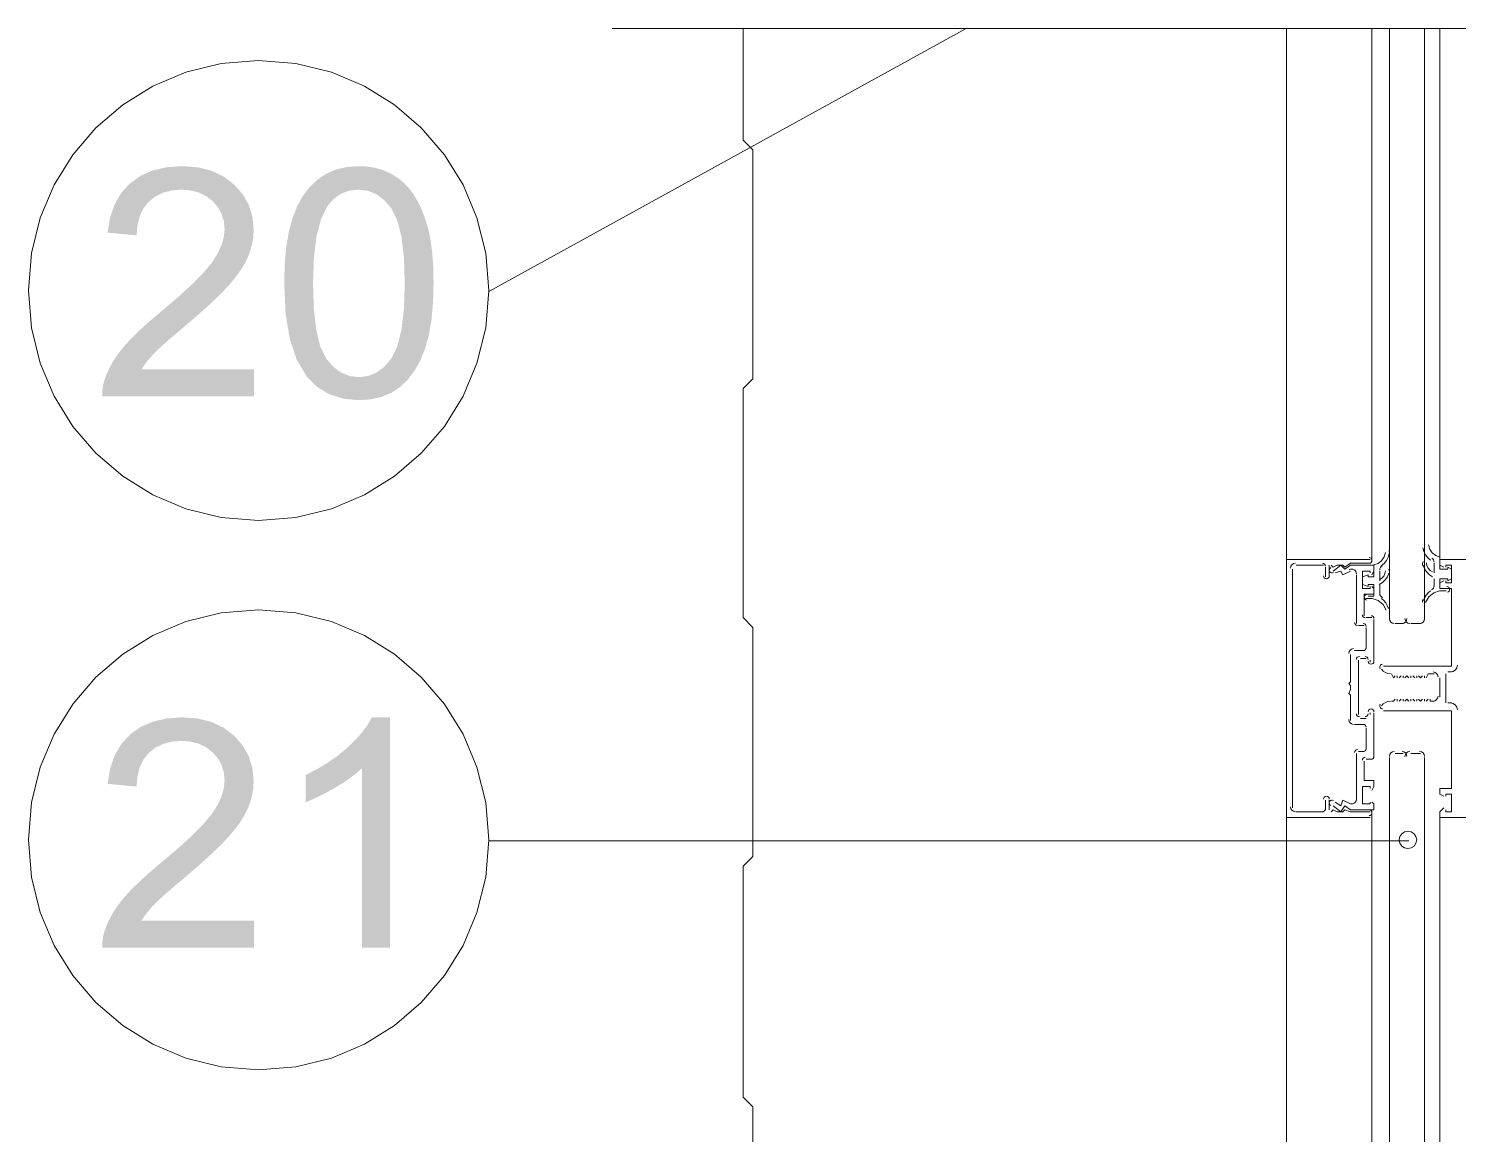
# Model space of a CAD drawing. Header units: millimetres. Extents: x 0 to 5940, y 0 to 8400.
# Drawn here: x 4492.7 to 4804.5, y 5919.8 to 6161 of the extents above; entities that cross this region are included whole.
import ezdxf

# ---------------------------------------------------------------- set-up
doc = ezdxf.new("R2010")
doc.units = ezdxf.units.MM
doc.header["$LTSCALE"] = 20
doc.layers.add('1-CORTE-LINEAS', color=7, linetype='Continuous')
doc.layers.add('1-CORTE-RELLENOS', color=9, linetype='Continuous')

msp = doc.modelspace()

# ---------------------------------------------------------------- hatches: boundary and pattern name
at = {"layer": '1-CORTE-RELLENOS'}
h = msp.add_hatch(color=7, dxfattribs=at)
h.dxf.hatch_style = 1
h.paths.add_polyline_path([(4541.83, 6086.7), (4541.83, 6080.8), (4508.76, 6080.8), (4508.78, 6081.89), (4508.9, 6082.96), (4509.13, 6084.01), (4509.47, 6085.04), (4510.2, 6086.74), (4511.11, 6088.41), (4512.21, 6090.07), (4513.5, 6091.71), (4515.05, 6093.4), (4516.91, 6095.23), (4519.07, 6097.18), (4521.54, 6099.26), (4525.29, 6102.45), (4528.37, 6105.27), (4530.8, 6107.74), (4532.57, 6109.85), (4533.82, 6111.78), (4534.71, 6113.65), (4535.25, 6115.47), (4535.43, 6117.23), (4535.27, 6119), (4534.77, 6120.62), (4533.95, 6122.09), (4532.79, 6123.41), (4531.39, 6124.49), (4529.79, 6125.27), (4528, 6125.73), (4526.01, 6125.89), (4523.91, 6125.72), (4522.02, 6125.23), (4520.35, 6124.4), (4518.9, 6123.24), (4517.74, 6121.79), (4516.91, 6120.08), (4516.42, 6118.12), (4516.25, 6115.91), (4509.91, 6116.52), (4510.47, 6119.83), (4511.47, 6122.73), (4512.92, 6125.21), (4514.82, 6127.27), (4517.12, 6128.9), (4519.78, 6130.08), (4522.8, 6130.78), (4526.17, 6131.01), (4529.57, 6130.76), (4532.59, 6130.01), (4535.25, 6128.75), (4537.53, 6126.99), (4539.38, 6124.89), (4540.71, 6122.54), (4541.51, 6119.95), (4541.77, 6117.12), (4541.69, 6115.61), (4541.45, 6114.12), (4541.06, 6112.64), (4540.51, 6111.17), (4539.79, 6109.71), (4538.87, 6108.22), (4537.75, 6106.68), (4536.43, 6105.11), (4534.78, 6103.36), (4532.66, 6101.3), (4530.07, 6098.95), (4527, 6096.29), (4524.46, 6094.16), (4522.43, 6092.4), (4520.91, 6091.02), (4519.89, 6090), (4519.15, 6089.18), (4518.47, 6088.35), (4517.85, 6087.52), (4517.3, 6086.7)])
h = msp.add_hatch(color=7, dxfattribs=at)
h.dxf.hatch_style = 1
h.paths.add_polyline_path([(4548.73, 6098.9), (4549.65, 6093.34), (4551.18, 6088.76), (4553.33, 6085.15), (4555.59, 6082.89), (4558.23, 6081.27), (4561.27, 6080.3), (4564.69, 6079.97), (4567.32, 6080.15), (4569.71, 6080.7), (4571.87, 6081.61), (4573.78, 6082.89), (4575.46, 6084.53), (4576.92, 6086.47), (4578.16, 6088.72), (4579.18, 6091.27), (4579.98, 6094.18), (4580.55, 6097.51), (4580.89, 6101.27), (4581, 6105.44), (4580.93, 6108.97), (4580.71, 6112.11), (4580.35, 6114.86), (4579.85, 6117.23), (4579.24, 6119.35), (4578.52, 6121.3), (4577.69, 6123.07), (4576.76, 6124.68), (4575.7, 6126.12), (4574.51, 6127.39), (4573.19, 6128.46), (4571.74, 6129.36), (4570.16, 6130.08), (4568.46, 6130.6), (4566.63, 6130.91), (4564.69, 6131.01), (4562.08, 6130.83), (4559.7, 6130.27), (4557.55, 6129.34), (4555.65, 6128.04), (4553.96, 6126.42), (4552.5, 6124.49), (4551.26, 6122.26), (4550.25, 6119.71), (4549.45, 6116.79), (4548.88, 6113.44), (4548.54, 6109.66), (4548.43, 6105.44)])
h.paths.add_polyline_path([(4554.91, 6111.12), (4555.51, 6115.84), (4556.51, 6119.58), (4557.91, 6122.36), (4559.26, 6123.9), (4560.83, 6125), (4562.62, 6125.67), (4564.63, 6125.89), (4566.69, 6125.63), (4568.57, 6124.87), (4570.27, 6123.59), (4571.8, 6121.81), (4573.07, 6119.27), (4573.99, 6115.7), (4574.54, 6111.09), (4574.72, 6105.44), (4574.54, 6099.83), (4573.99, 6095.23), (4573.07, 6091.64), (4571.8, 6089.07), (4570.28, 6087.28), (4568.58, 6086), (4566.72, 6085.24), (4564.69, 6084.99), (4562.67, 6085.24), (4560.81, 6086), (4559.11, 6087.28), (4557.58, 6089.07), (4556.32, 6091.62), (4555.43, 6095.2), (4554.89, 6099.8), (4554.71, 6105.44)])
h = msp.add_hatch(color=7, dxfattribs=at)
h.dxf.hatch_style = 1
h.paths.add_polyline_path([(4541.83, 5966.47), (4541.83, 5960.57), (4508.76, 5960.57), (4508.78, 5961.66), (4508.9, 5962.73), (4509.13, 5963.78), (4509.47, 5964.82), (4510.2, 5966.51), (4511.11, 5968.19), (4512.21, 5969.85), (4513.5, 5971.49), (4515.05, 5973.18), (4516.91, 5975), (4519.07, 5976.95), (4521.54, 5979.04), (4525.29, 5982.22), (4528.37, 5985.04), (4530.8, 5987.51), (4532.57, 5989.62), (4533.82, 5991.55), (4534.71, 5993.42), (4535.25, 5995.24), (4535.43, 5997.01), (4535.27, 5998.78), (4534.77, 6000.4), (4533.95, 6001.87), (4532.79, 6003.18), (4531.39, 6004.27), (4529.79, 6005.04), (4528, 6005.51), (4526.01, 6005.66), (4523.91, 6005.5), (4522.02, 6005), (4520.35, 6004.17), (4518.9, 6003.02), (4517.74, 6001.57), (4516.91, 5999.86), (4516.42, 5997.9), (4516.25, 5995.69), (4509.91, 5996.29), (4510.47, 5999.61), (4511.47, 6002.5), (4512.92, 6004.98), (4514.82, 6007.04), (4517.12, 6008.68), (4519.78, 6009.85), (4522.8, 6010.55), (4526.17, 6010.79), (4529.57, 6010.54), (4532.59, 6009.78), (4535.25, 6008.52), (4537.53, 6006.77), (4539.38, 6004.66), (4540.71, 6002.31), (4541.51, 5999.73), (4541.77, 5996.9), (4541.69, 5995.39), (4541.45, 5993.89), (4541.06, 5992.41), (4540.51, 5990.95), (4539.79, 5989.49), (4538.87, 5987.99), (4537.75, 5986.46), (4536.43, 5984.88), (4534.78, 5983.13), (4532.66, 5981.08), (4530.07, 5978.72), (4527, 5976.06), (4524.46, 5973.93), (4522.43, 5972.18), (4520.91, 5970.79), (4519.89, 5969.78), (4519.15, 5968.95), (4518.47, 5968.13), (4517.85, 5967.3), (4517.3, 5966.47)])
h = msp.add_hatch(color=7, dxfattribs=at)
h.dxf.hatch_style = 1
h.paths.add_polyline_path([(4571.52, 5960.57), (4565.4, 5960.57), (4565.4, 5999.71), (4564.19, 5998.64), (4562.81, 5997.57), (4561.27, 5996.51), (4559.56, 5995.47), (4557.81, 5994.48), (4556.15, 5993.61), (4554.58, 5992.88), (4553.11, 5992.27), (4553.11, 5998.22), (4555.6, 5999.49), (4557.92, 6000.89), (4560.09, 6002.41), (4562.1, 6004.06), (4563.88, 6005.79), (4565.38, 6007.48), (4566.61, 6009.15), (4567.55, 6010.79), (4571.52, 6010.79)])

# ---------------------------------------------------------------- linework, layer by layer
at = {"layer": '1-CORTE-LINEAS', "color": 7, "lineweight": 15}
for p, q in [((4593.03, 6103.65), (4697.17, 6161.02)), ((4593.03, 5983.86), (4793.68, 5983.86))]:
    msp.add_line(p, q, dxfattribs=at)
at = {"layer": '1-CORTE-LINEAS', "color": 7, "lineweight": 13}
for p, q in [((4619.98, 6161.02), (5102.58, 6161.02)), ((4785.63, 6044.81), (4785.63, 6161.02)), ((4789.45, 6032.12), (4789.45, 6161.02)), ((4797.07, 6032.12), (4797.07, 6161.02)), ((4800.45, 6161.02), (4800.45, 6045.24)), ((4785.21, 6045.24), (4767, 6045.24)), ((4768.28, 5991.05), (4768.28, 6043.13)), ((4769.12, 6043.97), (4775.05, 6043.97)), ((4775.48, 6043.54), (4775.48, 6041.43)), ((4776.32, 6041.43), (4776.32, 6043.97)), ((4782.24, 6041.85), (4782.24, 6031.26)), ((4782.67, 6030.85), (4783.94, 6030.85)), ((4785.63, 6032.55), (4784.37, 6032.55)), ((4784.37, 6030.42), (4784.37, 6025.77)), ((4786.06, 6022.8), (4786.06, 6032.12)), ((4790.72, 6031.26), (4792.41, 6031.26)), ((4794.11, 6031.26), (4796.22, 6031.26)), ((4783.94, 6025.34), (4781.83, 6025.34)), ((4782.67, 6011.38), (4782.67, 6023.23)), ((4783.1, 6023.64), (4784.37, 6023.64)), ((4785.21, 6023.23), (4785.21, 6022.8)), ((4802.14, 6020.68), (4803, 6020.68)), ((4791.15, 6019.84), (4791.15, 6019.41)), ((4791.99, 6019.84), (4791.56, 6019.41)), ((4792.41, 6019.84), (4792.41, 6019.41)), ((4794.11, 6019.41), (4794.11, 6019.84)), ((4794.95, 6019.41), (4794.52, 6019.84)), ((4795.38, 6019.41), (4795.38, 6019.84)), ((4797.07, 6019.84), (4797.07, 6019.41)), ((4800.45, 6019.41), (4800.45, 6015.18)), ((4801.73, 6013.92), (4801.73, 6020.27)), ((4791.15, 6014.34), (4791.15, 6014.76)), ((4791.56, 6014.34), (4791.99, 6014.76)), ((4792.41, 6014.34), (4792.41, 6014.76)), ((4794.11, 6014.76), (4794.11, 6014.34)), ((4794.52, 6014.76), (4794.95, 6014.34)), ((4795.38, 6014.76), (4795.38, 6014.34)), ((4797.07, 6014.34), (4797.07, 6014.76)), ((4797.48, 6014.34), (4797.91, 6014.76)), ((4785.21, 6011.79), (4785.21, 6011.38)), ((4786.06, 6002.06), (4786.06, 6011.79)), ((4803, 6013.92), (4802.14, 6013.92)), ((4781.83, 6009.26), (4783.94, 6009.26)), ((4784.37, 6010.53), (4783.1, 6010.53)), ((4784.37, 6008.4), (4784.37, 6003.76)), ((4782.24, 6002.91), (4782.24, 5992.75)), ((4783.94, 6003.33), (4782.67, 6003.33)), ((4789.45, 6002.06), (4789.45, 5690.49)), ((4790.72, 6002.91), (4792.41, 6002.91)), ((4794.11, 6002.91), (4796.22, 6002.91)), ((4797.07, 6002.06), (4797.07, 5690.49)), ((4784.37, 6001.64), (4785.63, 6001.64)), ((4775.48, 5992.75), (4775.48, 5990.63)), ((4776.32, 5992.75), (4776.32, 5990.63)), ((4775.05, 5990.21), (4769.12, 5990.21)), ((4785.63, 5989.79), (4785.63, 5693.88)), ((4800.45, 5683.71), (4800.45, 5990.21))]:
    msp.add_line(p, q, dxfattribs=at)
at = {"layer": '1-CORTE-LINEAS', "color": 7, "lineweight": 9}
for p, q in [((4767, 6161.02), (4767, 6045.24)), ((4767, 5988.93), (4767, 5642.65))]:
    msp.add_line(p, q, dxfattribs=at)
at = {"layer": '1-CORTE-LINEAS', "color": 8, "lineweight": 5}
for p, q in [((4786.06, 6043.97), (4786.06, 6041.43)), ((4787.33, 6040.58), (4787.33, 6042.7)), ((4799.18, 6042.28), (4799.18, 6044.4)), ((4800.45, 6045.24), (4800.45, 6043.13)), ((4800.45, 6043.13), (4802.14, 6043.13)), ((4802.14, 6043.13), (4802.14, 6043.54)), ((4802.14, 6043.54), (4803, 6043.13)), ((4803, 6043.13), (4803, 6041.01)), ((4784.79, 6041.85), (4783.53, 6041.43)), ((4783.53, 6041.43), (4783.53, 6039.74)), ((4783.53, 6039.74), (4784.79, 6039.31)), ((4784.79, 6041.43), (4784.79, 6041.85)), ((4786.06, 6041.43), (4784.79, 6041.43)), ((4784.79, 6039.31), (4784.79, 6039.74)), ((4784.79, 6039.74), (4786.06, 6039.74)), ((4786.06, 6039.74), (4786.06, 6037.19)), ((4787.33, 6037.62), (4787.33, 6039.74)), ((4799.18, 6039.31), (4799.18, 6041.01)), ((4802.14, 6041.01), (4800.45, 6041.01)), ((4800.45, 6041.01), (4800.45, 6038.89)), ((4803, 6041.01), (4802.14, 6040.58)), ((4802.14, 6040.58), (4802.14, 6041.01)), ((4786.06, 6037.19), (4784.79, 6037.19)), ((4800.45, 6038.89), (4802.14, 6038.89))]:
    msp.add_line(p, q, dxfattribs=at)
at = {"layer": '1-CORTE-LINEAS', "color": 7, "lineweight": 5}
msp.add_lwpolyline([(4654.83, 5648.16), (4653.56, 5648.16), (4653.56, 5667.63), (4650.59, 5667.63), (4650.59, 5717.58), (4648.48, 5719.69), (4648.48, 5769.65), (4650.59, 5771.77), (4650.59, 5821.72), (4648.48, 5823.84), (4648.48, 5873.8), (4650.59, 5875.91), (4650.59, 5925.86), (4648.48, 5927.98), (4648.48, 5978.35), (4650.59, 5980.47), (4650.59, 6030.42), (4648.48, 6032.55), (4648.48, 6082.49), (4650.59, 6084.61), (4650.59, 6134.56), (4648.48, 6136.68), (4648.48, 6161.02)], dxfattribs=at)
at = {"layer": '1-CORTE-LINEAS', "color": 7, "lineweight": 9}
for points in [[(4593.03, 6103.87), (4592.37, 6112.01), (4590.47, 6119.73), (4587.43, 6126.92), (4583.35, 6133.5), (4578.33, 6139.34), (4572.49, 6144.35), (4565.91, 6148.43), (4558.71, 6151.48), (4550.99, 6153.38), (4542.85, 6154.03), (4534.72, 6153.38), (4527, 6151.48), (4519.8, 6148.43), (4513.23, 6144.35), (4507.39, 6139.34), (4502.37, 6133.5), (4498.29, 6126.92), (4495.25, 6119.73), (4493.35, 6112.01), (4492.69, 6103.87), (4493.35, 6095.73), (4495.25, 6088.02), (4498.29, 6080.82), (4502.37, 6074.25), (4507.39, 6068.4), (4513.23, 6063.39), (4519.8, 6059.31), (4527, 6056.27), (4534.72, 6054.37), (4542.85, 6053.71), (4550.99, 6054.37), (4558.71, 6056.27), (4565.91, 6059.31), (4572.49, 6063.39), (4578.33, 6068.4), (4583.35, 6074.25), (4587.43, 6080.82), (4590.47, 6088.02), (4592.37, 6095.73), (4593.03, 6103.87)], [(4593.03, 5984.07), (4592.37, 5992.21), (4590.47, 5999.93), (4587.43, 6007.12), (4583.35, 6013.7), (4578.33, 6019.54), (4572.49, 6024.55), (4565.91, 6028.63), (4558.71, 6031.67), (4550.99, 6033.57), (4542.85, 6034.23), (4534.72, 6033.57), (4527, 6031.67), (4519.8, 6028.63), (4513.23, 6024.55), (4507.39, 6019.54), (4502.37, 6013.7), (4498.29, 6007.12), (4495.25, 5999.93), (4493.35, 5992.21), (4492.69, 5984.07), (4493.35, 5975.93), (4495.25, 5968.21), (4498.29, 5961.02), (4502.37, 5954.45), (4507.39, 5948.6), (4513.23, 5943.59), (4519.8, 5939.51), (4527, 5936.46), (4534.72, 5934.56), (4542.85, 5933.91), (4550.99, 5934.56), (4558.71, 5936.46), (4565.91, 5939.51), (4572.49, 5943.59), (4578.33, 5948.6), (4583.35, 5954.45), (4587.43, 5961.02), (4590.47, 5968.21), (4592.37, 5975.93), (4593.03, 5984.07)]]:
    msp.add_lwpolyline(points, dxfattribs=at)
at = {"layer": '1-CORTE-LINEAS', "color": 7, "lineweight": 13}
for points in [[(4785, 6044.4), (4785.25, 6044.45), (4785.45, 6044.58), (4785.58, 6044.78), (4785.63, 6045.03), (4785.58, 6045.28), (4785.45, 6045.48), (4785.25, 6045.61), (4785, 6045.67)], [(4767, 6045.24), (4767, 5988.93), (4785.21, 5988.93)], [(4768.92, 6044.4), (4768.5, 6044.31), (4768.17, 6044.08), (4767.94, 6043.75), (4767.86, 6043.34)], [(4775.48, 6043.76), (4775.43, 6044.01), (4775.29, 6044.21), (4775.09, 6044.35), (4774.84, 6044.4)], [(4776.63, 6043.46), (4776.45, 6043.29), (4776.34, 6043.07), (4776.32, 6042.83), (4776.4, 6042.59), (4776.57, 6042.4), (4776.79, 6042.3), (4777.03, 6042.28), (4777.27, 6042.36)], [(4776.75, 6043.97), (4777.17, 6043.54), (4778.01, 6043.97), (4779.28, 6043.97), (4779.71, 6043.54), (4780.98, 6044.4), (4785.21, 6044.4)], [(4785.63, 6041.85), (4786.06, 6042.7), (4786.06, 6043.97), (4780.98, 6043.97), (4779.71, 6043.13), (4778.87, 6043.97), (4777.17, 6042.7)], [(4777.59, 6042.28), (4778.87, 6042.7), (4779.28, 6041.85), (4780.98, 6042.7)], [(4782.24, 6042.07), (4782.21, 6042.34), (4782.11, 6042.6), (4781.94, 6042.81), (4781.72, 6042.98), (4781.46, 6043.09), (4781.19, 6043.12), (4780.92, 6043.09), (4780.66, 6042.98)], [(4785.21, 6042.28), (4785.21, 6042.7), (4783.53, 6042.7), (4783.53, 6038.89), (4785.21, 6038.89), (4785.21, 6039.31)], [(4801.3, 5991.05), (4800.45, 5990.21), (4800.45, 5988.93), (4860.57, 5988.93), (4860.57, 6045.24), (4800.45, 6045.24), (4800.45, 6043.97), (4801.3, 6043.54)], [(4801.73, 6043.54), (4801.73, 6043.97), (4803, 6043.97), (4803, 6040.15), (4801.73, 6040.15), (4801.73, 6040.58)], [(4775.05, 6041.64), (4775.1, 6041.4), (4775.24, 6041.2), (4775.44, 6041.06), (4775.68, 6041.01), (4775.93, 6041.06), (4776.14, 6041.2), (4776.27, 6041.4), (4776.32, 6041.64)], [(4783.94, 6032.96), (4783.94, 6037.62), (4786.06, 6037.62), (4786.06, 6038.89), (4785.63, 6039.31)], [(4788.17, 6021.96), (4803, 6021.96), (4803, 6038.89), (4800.45, 6038.89), (4800.45, 6040.15), (4801.3, 6040.58)], [(4783.53, 6033.18), (4783.57, 6032.93), (4783.71, 6032.73), (4783.91, 6032.6), (4784.16, 6032.55)], [(4781.83, 6031.49), (4781.88, 6031.24), (4782.01, 6031.03), (4782.21, 6030.9), (4782.46, 6030.85)], [(4784.37, 6030.63), (4784.32, 6030.88), (4784.18, 6031.08), (4783.98, 6031.22), (4783.73, 6031.26)], [(4786.06, 6032.33), (4786.01, 6032.58), (4785.87, 6032.78), (4785.67, 6032.91), (4785.43, 6032.96)], [(4789.45, 6032.33), (4789.53, 6031.92), (4789.76, 6031.58), (4790.09, 6031.35), (4790.5, 6031.26)], [(4792.19, 6031.26), (4792.61, 6031.35), (4792.95, 6031.58), (4793.17, 6031.92), (4793.25, 6032.33)], [(4792.83, 6032.33), (4792.91, 6031.92), (4793.14, 6031.58), (4793.48, 6031.35), (4793.89, 6031.26)], [(4796.01, 6031.26), (4796.42, 6031.35), (4796.76, 6031.58), (4796.99, 6031.92), (4797.07, 6032.33)], [(4781.61, 6025.77), (4781.2, 6025.68), (4780.87, 6025.46), (4780.64, 6025.12), (4780.56, 6024.71)], [(4780.98, 6024.5), (4780.98, 6018.57), (4780.56, 6018.15), (4780.98, 6017.72), (4780.98, 6016.88), (4780.56, 6016.02), (4780.98, 6015.61), (4780.98, 6010.1)], [(4782.88, 6024.07), (4782.63, 6024.02), (4782.43, 6023.88), (4782.29, 6023.68), (4782.24, 6023.44)], [(4783.73, 6025.34), (4783.98, 6025.39), (4784.18, 6025.53), (4784.32, 6025.73), (4784.37, 6025.97)], [(4784.79, 6023.44), (4784.74, 6023.68), (4784.61, 6023.88), (4784.4, 6024.02), (4784.16, 6024.07)], [(4784.79, 6023.01), (4784.84, 6022.77), (4784.98, 6022.56), (4785.18, 6022.43), (4785.43, 6022.38)], [(4785.43, 6022.38), (4785.67, 6022.43), (4785.87, 6022.56), (4786.01, 6022.77), (4786.06, 6023.01)], [(4787.96, 6022.38), (4787.79, 6022.35), (4787.64, 6022.29), (4787.51, 6022.18), (4787.41, 6022.05), (4787.35, 6021.88), (4787.33, 6021.72), (4787.36, 6021.55), (4787.44, 6021.4)], [(4787.71, 6021.32), (4788.09, 6020.87), (4788.55, 6020.54), (4789.08, 6020.34), (4789.66, 6020.27)], [(4800.03, 6019.63), (4799.95, 6020.04), (4799.72, 6020.38), (4799.38, 6020.6), (4798.97, 6020.68)], [(4802.78, 6020.68), (4803.36, 6020.8), (4803.83, 6021.12), (4804.15, 6021.59), (4804.26, 6022.17)], [(4790.72, 6019.84), (4790.29, 6019.41), (4789.86, 6020.27)], [(4793.68, 6019.41), (4793.25, 6019.84), (4792.83, 6019.41)], [(4796.64, 6019.84), (4796.22, 6019.41), (4795.79, 6019.84)], [(4799.18, 6020.27), (4797.91, 6020.27), (4797.48, 6019.41)], [(4789.86, 6014.34), (4790.29, 6014.34), (4790.72, 6014.76)], [(4792.83, 6014.34), (4793.25, 6014.76), (4793.68, 6014.34)], [(4795.79, 6014.76), (4796.22, 6014.34), (4796.64, 6014.76)], [(4799.18, 6014.34), (4798.34, 6014.34), (4798.34, 6014.76)], [(4798.97, 6014.34), (4799.38, 6014.42), (4799.72, 6014.65), (4799.95, 6014.98), (4800.03, 6015.39)], [(4782.24, 6011.59), (4782.29, 6011.34), (4782.43, 6011.14), (4782.63, 6011), (4782.88, 6010.95)], [(4784.16, 6010.95), (4784.4, 6011), (4784.61, 6011.14), (4784.74, 6011.34), (4784.79, 6011.59)], [(4785.43, 6012.65), (4785.18, 6012.6), (4784.98, 6012.46), (4784.84, 6012.26), (4784.79, 6012.01)], [(4786.06, 6012.01), (4786.01, 6012.26), (4785.87, 6012.46), (4785.67, 6012.6), (4785.43, 6012.65)], [(4787.44, 6013.63), (4787.36, 6013.47), (4787.33, 6013.31), (4787.35, 6013.14), (4787.41, 6012.98), (4787.51, 6012.84), (4787.64, 6012.74), (4787.79, 6012.67), (4787.96, 6012.65)], [(4789.66, 6014.34), (4789.08, 6014.27), (4788.55, 6014.06), (4788.09, 6013.73), (4787.71, 6013.3)], [(4788.17, 6012.22), (4803, 6012.22), (4803, 5995.28), (4800.45, 5995.28), (4800.45, 5994.02), (4801.3, 5993.59)], [(4804.26, 6012.43), (4804.15, 6013.01), (4803.83, 6013.48), (4803.36, 6013.8), (4802.78, 6013.92)], [(4780.56, 6010.32), (4780.64, 6009.9), (4780.87, 6009.57), (4781.2, 6009.34), (4781.61, 6009.26)], [(4784.37, 6008.62), (4784.32, 6008.87), (4784.18, 6009.07), (4783.98, 6009.21), (4783.73, 6009.26)], [(4782.46, 6003.76), (4782.21, 6003.71), (4782.01, 6003.57), (4781.88, 6003.36), (4781.83, 6003.11)], [(4784.16, 6002.06), (4783.91, 6002.01), (4783.71, 6001.88), (4783.57, 6001.68), (4783.53, 6001.43)], [(4783.73, 6003.33), (4783.98, 6003.38), (4784.18, 6003.51), (4784.32, 6003.72), (4784.37, 6003.97)], [(4785.43, 6001.64), (4785.67, 6001.69), (4785.87, 6001.83), (4786.01, 6002.03), (4786.06, 6002.27)], [(4790.5, 6003.33), (4790.09, 6003.25), (4789.76, 6003.02), (4789.53, 6002.68), (4789.45, 6002.27)], [(4793.25, 6002.27), (4793.17, 6002.68), (4792.95, 6003.02), (4792.61, 6003.25), (4792.19, 6003.33)], [(4793.89, 6003.33), (4793.48, 6003.25), (4793.14, 6003.02), (4792.91, 6002.68), (4792.83, 6002.27)], [(4797.07, 6002.27), (4796.99, 6002.68), (4796.76, 6003.02), (4796.42, 6003.25), (4796.01, 6003.33)], [(4785.63, 5994.86), (4786.06, 5995.71), (4786.06, 5996.98), (4783.94, 5996.98), (4783.94, 6001.21)], [(4785.21, 5995.28), (4785.21, 5995.71), (4783.53, 5995.71), (4783.53, 5991.89), (4785.21, 5991.89), (4785.21, 5992.32)], [(4776.32, 5992.96), (4776.27, 5993.21), (4776.14, 5993.41), (4775.93, 5993.54), (4775.68, 5993.59), (4775.44, 5993.54), (4775.24, 5993.41), (4775.1, 5993.21), (4775.05, 5992.96)], [(4777.27, 5992.67), (4777.03, 5992.74), (4776.79, 5992.72), (4776.57, 5992.62), (4776.4, 5992.43), (4776.32, 5992.19), (4776.34, 5991.95), (4776.45, 5991.73), (4776.63, 5991.56)], [(4780.98, 5991.89), (4779.28, 5992.75), (4778.87, 5991.48), (4777.59, 5992.32)], [(4780.66, 5992.05), (4780.92, 5991.94), (4781.19, 5991.9), (4781.46, 5991.94), (4781.72, 5992.05), (4781.94, 5992.21), (4782.11, 5992.43), (4782.21, 5992.68), (4782.24, 5992.96)], [(4801.73, 5993.59), (4801.73, 5994.02), (4803, 5994.02), (4803, 5990.21), (4801.73, 5990.21), (4801.73, 5990.63)], [(4767.86, 5991.26), (4767.94, 5990.85), (4768.17, 5990.52), (4768.5, 5990.3), (4768.92, 5990.21)], [(4774.84, 5990.21), (4775.09, 5990.26), (4775.29, 5990.4), (4775.43, 5990.6), (4775.48, 5990.85)], [(4785.21, 5990.21), (4780.98, 5990.21), (4779.71, 5990.63), (4779.28, 5990.21), (4778.01, 5990.21), (4777.17, 5990.63), (4776.75, 5990.21)], [(4777.17, 5991.48), (4778.87, 5990.21), (4779.71, 5991.48), (4780.98, 5990.63), (4786.06, 5990.63), (4786.06, 5991.89), (4785.63, 5992.32)], [(4785, 5989.36), (4785.25, 5989.41), (4785.45, 5989.55), (4785.58, 5989.75), (4785.63, 5989.99), (4785.58, 5990.24), (4785.45, 5990.44), (4785.25, 5990.58), (4785, 5990.63)]]:
    msp.add_lwpolyline(points, dxfattribs=at)
at = {"layer": '1-CORTE-LINEAS', "color": 8, "lineweight": 5}
for points in [[(4786.01, 6044.03), (4786.95, 6044.36), (4787.73, 6044.96), (4788.29, 6045.78), (4788.57, 6046.74)], [(4787.67, 6043.81), (4788.31, 6044.33), (4788.81, 6044.97), (4789.18, 6045.7), (4789.4, 6046.49)], [(4789.44, 6046.55), (4789.45, 6046.69), (4789.44, 6046.84), (4789.41, 6046.99), (4789.35, 6047.14)], [(4796.7, 6047.76), (4796.91, 6046.97), (4797.28, 6046.24), (4797.79, 6045.6), (4798.42, 6045.07)], [(4797.15, 6048.41), (4797.1, 6048.26), (4797.07, 6048.12), (4797.07, 6047.97), (4797.08, 6047.82)], [(4797.94, 6048.44), (4798.23, 6047.47), (4798.78, 6046.66), (4799.56, 6046.06), (4800.5, 6045.72)], [(4787.25, 6040.8), (4787.78, 6041.14), (4788.19, 6041.6), (4788.47, 6042.15), (4788.6, 6042.77)], [(4787.85, 6043.83), (4787.64, 6043.66), (4787.47, 6043.44), (4787.37, 6043.19), (4787.33, 6042.91)], [(4789.4, 6042.17), (4789.44, 6042.4), (4789.44, 6042.63), (4789.38, 6042.86), (4789.27, 6043.07)], [(4796.82, 6044.77), (4796.71, 6044.55), (4796.65, 6044.32), (4796.65, 6044.09), (4796.7, 6043.85)], [(4796.8, 6043.96), (4797.1, 6043.17), (4797.56, 6042.47), (4798.15, 6041.89), (4798.86, 6041.43)], [(4797.5, 6044.47), (4797.62, 6043.85), (4797.89, 6043.3), (4798.31, 6042.83), (4798.85, 6042.5)], [(4799.18, 6044.6), (4799.14, 6044.88), (4799.04, 6045.13), (4798.88, 6045.35), (4798.66, 6045.53)], [(4787.23, 6039.74), (4787.94, 6040.19), (4788.53, 6040.78), (4788.99, 6041.47), (4789.3, 6042.26)], [(4798.59, 6038.57), (4798.83, 6038.74), (4799.02, 6038.96), (4799.14, 6039.23), (4799.18, 6039.52)], [(4802.09, 6038.06), (4802.3, 6038.16), (4802.46, 6038.32), (4802.55, 6038.52), (4802.57, 6038.76), (4802.5, 6038.98), (4802.36, 6039.16), (4802.16, 6039.27), (4801.94, 6039.31)], [(4784.57, 6037.62), (4784.35, 6037.58), (4784.15, 6037.46), (4784.02, 6037.29), (4783.95, 6037.07), (4783.97, 6036.83), (4784.06, 6036.63), (4784.21, 6036.46), (4784.42, 6036.36)], [(4788.76, 6034.17), (4788.04, 6035.38), (4786.98, 6036.25), (4785.7, 6036.71), (4784.3, 6036.71)], [(4787.33, 6037.84), (4787.37, 6037.54), (4787.49, 6037.27), (4787.68, 6037.04), (4787.93, 6036.87)], [(4789.23, 6034.56), (4788.98, 6035.17), (4788.64, 6035.73), (4788.22, 6036.24), (4787.73, 6036.68)], [(4796.71, 6036.52), (4796.66, 6036.36), (4796.64, 6036.21), (4796.64, 6036.05), (4796.67, 6035.9)], [(4798.37, 6038.38), (4797.87, 6037.94), (4797.46, 6037.43), (4797.12, 6036.86), (4796.86, 6036.24)], [(4801.78, 6038.4), (4800.38, 6038.41), (4799.1, 6037.94), (4798.05, 6037.07), (4797.33, 6035.87)], [(4789.42, 6034.2), (4789.44, 6034.36), (4789.44, 6034.52), (4789.42, 6034.67), (4789.38, 6034.82)]]:
    msp.add_lwpolyline(points, dxfattribs=at)
at = {"layer": '1-CORTE-LINEAS', "color": 7, "lineweight": 15}
msp.add_lwpolyline([(4795.38, 5984.07), (4795.23, 5984.81), (4794.82, 5985.41), (4794.21, 5985.82), (4793.46, 5985.97), (4792.72, 5985.82), (4792.12, 5985.41), (4791.71, 5984.81), (4791.56, 5984.07), (4791.71, 5983.33), (4792.12, 5982.72), (4792.72, 5982.32), (4793.46, 5982.17), (4794.21, 5982.32), (4794.82, 5982.72), (4795.23, 5983.33), (4795.38, 5984.07)], dxfattribs=at)

doc.saveas('drawing.dxf')
